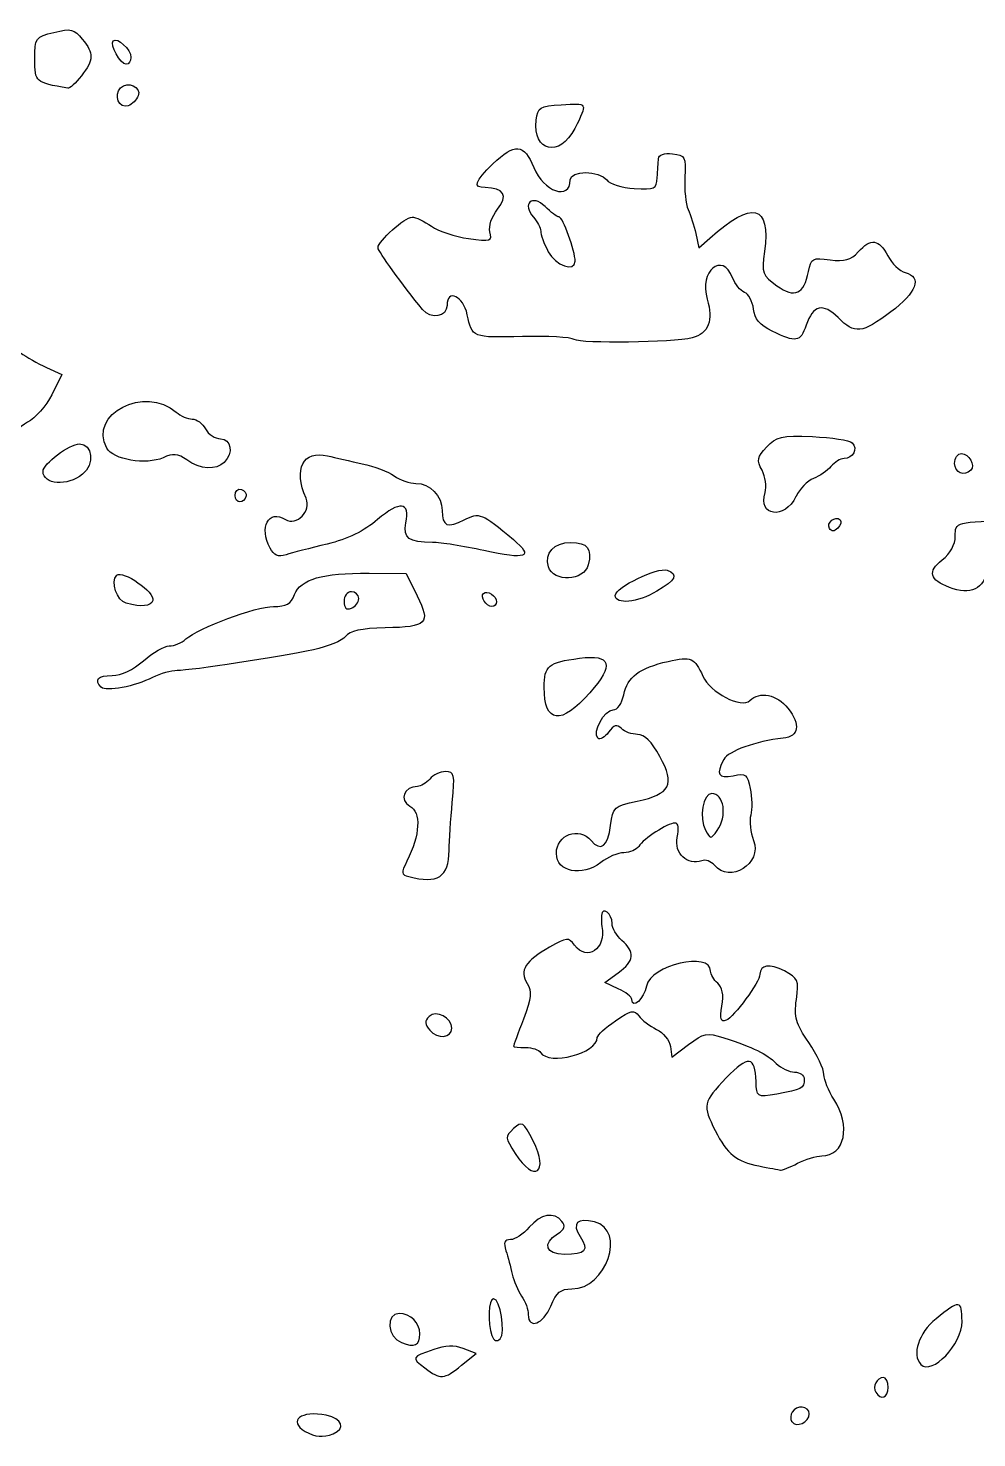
# Model space of a CAD drawing. Header units: centimetres. Extents: x -9.1 to 23.1, y -7.7 to 7.6.
# Drawn here: x -4.325 to -3.068, y -3.247 to -1.378 of the extents above; entities that cross this region are included whole.
import ezdxf

# ---------------------------------------------------------------- set-up
doc = ezdxf.new("R2010")
doc.units = ezdxf.units.CM
doc.header["$MEASUREMENT"] = 0
doc.layers.add('Layer 1', color=7, linetype='Continuous')

msp = doc.modelspace()

# ---------------------------------------------------------------- linework, layer by layer
at = {"layer": 'Layer 1'}
for points, knots in [([(-4.25495, -1.44146), (-4.23826, -1.42024), (-4.23804, -1.41203), (-4.25367, -1.39273), (-4.25367, -1.39273), (-4.26462, -1.37921), (-4.26863, -1.37826), (-4.29122, -1.38384), (-4.29122, -1.38384), (-4.31591, -1.38994), (-4.31652, -1.39079), (-4.31652, -1.41942), (-4.31652, -1.41942), (-4.31652, -1.44993), (-4.31603, -1.45037), (-4.27291, -1.4579), (-4.27291, -1.4579), (-4.27048, -1.45831), (-4.26239, -1.45093), (-4.25495, -1.44146)], [0, 0, 0, 0, 0.1666667, 0.1666667, 0.1666667, 0.1666667, 0.3333333, 0.3333333, 0.3333333, 0.3333333, 0.5, 0.5, 0.5, 0.5, 0.6666667, 0.6666667, 0.6666667, 0.6666667, 1, 1, 1, 1]), ([(-4.1892, -1.417), (-4.1892, -1.40659), (-4.20735, -1.38972), (-4.21275, -1.39512), (-4.21275, -1.39512), (-4.21775, -1.40012), (-4.20329, -1.426), (-4.1955, -1.426), (-4.1955, -1.426), (-4.19203, -1.426), (-4.1892, -1.42197), (-4.1892, -1.417)], [0, 0, 0, 0, 0.25, 0.25, 0.25, 0.25, 0.5, 0.5, 0.5, 0.5, 1, 1, 1, 1]), ([(-4.17957, -1.46787), (-4.17505, -1.4561), (-4.19356, -1.44796), (-4.20312, -1.45752), (-4.20312, -1.45752), (-4.21268, -1.46708), (-4.20454, -1.48559), (-4.19277, -1.48107), (-4.19277, -1.48107), (-4.18752, -1.47905), (-4.18158, -1.47312), (-4.17957, -1.46787)], [0, 0, 0, 0, 0.25, 0.25, 0.25, 0.25, 0.5, 0.5, 0.5, 0.5, 1, 1, 1, 1]), ([(-3.60121, -1.5113), (-3.58368, -1.47694), (-3.58344, -1.47738), (-3.61904, -1.47966), (-3.61904, -1.47966), (-3.64763, -1.48151), (-3.65023, -1.48308), (-3.65217, -1.50001), (-3.65217, -1.50001), (-3.65703, -1.54236), (-3.62112, -1.55032), (-3.60121, -1.51131), (-3.60121, -1.51131), (-3.60121, -1.51131), (-3.60121, -1.5113), (-3.60121, -1.5113)], [0, 0, 0, 0, 0.2, 0.2, 0.2, 0.2, 0.4, 0.4, 0.4, 0.4, 0.6, 0.6, 0.6, 0.6, 1, 1, 1, 1]), ([(-3.44563, -1.78866), (-3.42406, -1.78342), (-3.41698, -1.76543), (-3.42554, -1.73756), (-3.42554, -1.73756), (-3.43694, -1.70042), (-3.40536, -1.67388), (-3.3919, -1.70928), (-3.3919, -1.70928), (-3.38867, -1.71777), (-3.38161, -1.72641), (-3.3762, -1.72849), (-3.3762, -1.72849), (-3.3708, -1.73055), (-3.36543, -1.74051), (-3.36427, -1.75059), (-3.36427, -1.75059), (-3.36273, -1.76404), (-3.35609, -1.77187), (-3.33931, -1.78005), (-3.33931, -1.78005), (-3.30756, -1.79552), (-3.30237, -1.7946), (-3.29454, -1.77214), (-3.29454, -1.77214), (-3.28517, -1.74526), (-3.27204, -1.74211), (-3.25216, -1.762), (-3.25216, -1.762), (-3.22996, -1.7842), (-3.22087, -1.78322), (-3.1824, -1.7545), (-3.1824, -1.7545), (-3.14801, -1.72883), (-3.14044, -1.70816), (-3.16324, -1.7022), (-3.16324, -1.7022), (-3.17057, -1.70027), (-3.18093, -1.69027), (-3.18627, -1.67995), (-3.18627, -1.67995), (-3.19779, -1.65767), (-3.20875, -1.65626), (-3.22561, -1.6749), (-3.22561, -1.6749), (-3.23541, -1.68573), (-3.24323, -1.68791), (-3.26282, -1.68528), (-3.26282, -1.68528), (-3.28598, -1.68219), (-3.28788, -1.68322), (-3.2914, -1.70081), (-3.2914, -1.70081), (-3.29748, -1.73123), (-3.30943, -1.7366), (-3.33327, -1.71962), (-3.33327, -1.71962), (-3.35267, -1.7058), (-3.35358, -1.70329), (-3.34971, -1.67412), (-3.34971, -1.67412), (-3.34147, -1.61199), (-3.36519, -1.60629), (-3.42225, -1.65668), (-3.42225, -1.65668), (-3.42225, -1.65668), (-3.43661, -1.66936), (-3.43661, -1.66936), (-3.43661, -1.66936), (-3.43661, -1.66936), (-3.44071, -1.65057), (-3.44071, -1.65057), (-3.44071, -1.65057), (-3.44297, -1.64024), (-3.44751, -1.62591), (-3.45081, -1.61872), (-3.45081, -1.61872), (-3.45411, -1.61154), (-3.45608, -1.59243), (-3.4552, -1.57627), (-3.4552, -1.57627), (-3.45369, -1.5486), (-3.45465, -1.54676), (-3.47156, -1.54481), (-3.47156, -1.54481), (-3.48289, -1.54349), (-3.48976, -1.54592), (-3.49016, -1.55134), (-3.49016, -1.55134), (-3.49053, -1.55607), (-3.49125, -1.56729), (-3.49179, -1.57627), (-3.49179, -1.57627), (-3.49271, -1.59142), (-3.49491, -1.59247), (-3.52217, -1.59077), (-3.52217, -1.59077), (-3.53849, -1.58974), (-3.55478, -1.58468), (-3.55881, -1.57934), (-3.55881, -1.57934), (-3.56841, -1.56663), (-3.60707, -1.56647), (-3.60707, -1.57934), (-3.60707, -1.57934), (-3.60707, -1.60725), (-3.64261, -1.59508), (-3.65555, -1.56275), (-3.65555, -1.56275), (-3.6681, -1.53139), (-3.6809, -1.5303), (-3.70963, -1.55814), (-3.70963, -1.55814), (-3.73388, -1.58164), (-3.73639, -1.58947), (-3.71974, -1.58961), (-3.71974, -1.58961), (-3.69486, -1.59002), (-3.68905, -1.60005), (-3.70343, -1.61834), (-3.70343, -1.61834), (-3.71122, -1.62824), (-3.71542, -1.64082), (-3.71345, -1.64835), (-3.71345, -1.64835), (-3.71031, -1.66036), (-3.71239, -1.66101), (-3.74184, -1.65712), (-3.74184, -1.65712), (-3.75932, -1.65481), (-3.78142, -1.64747), (-3.79096, -1.64082), (-3.79096, -1.64082), (-3.80049, -1.63416), (-3.81209, -1.62871), (-3.81673, -1.62871), (-3.81673, -1.62871), (-3.82619, -1.62871), (-3.8618, -1.66079), (-3.8618, -1.66931), (-3.8618, -1.66931), (-3.8618, -1.67388), (-3.82913, -1.71915), (-3.80271, -1.75117), (-3.80271, -1.75117), (-3.79156, -1.76468), (-3.77036, -1.76116), (-3.77036, -1.74579), (-3.77036, -1.74579), (-3.77036, -1.72339), (-3.74867, -1.73335), (-3.74362, -1.75807), (-3.74362, -1.75807), (-3.73739, -1.78852), (-3.73668, -1.7888), (-3.67026, -1.78706), (-3.67026, -1.78706), (-3.63731, -1.7862), (-3.60649, -1.78797), (-3.60178, -1.79101), (-3.60178, -1.79101), (-3.5929, -1.79673), (-3.47113, -1.79504), (-3.44562, -1.78883), (-3.44562, -1.78883), (-3.44562, -1.78883), (-3.44563, -1.78866), (-3.44563, -1.78866)], [0, 0, 0, 0, 0.0232558, 0.0232558, 0.0232558, 0.0232558, 0.0465116, 0.0465116, 0.0465116, 0.0465116, 0.0697674, 0.0697674, 0.0697674, 0.0697674, 0.0930233, 0.0930233, 0.0930233, 0.0930233, 0.1162791, 0.1162791, 0.1162791, 0.1162791, 0.1395349, 0.1395349, 0.1395349, 0.1395349, 0.1627907, 0.1627907, 0.1627907, 0.1627907, 0.1860465, 0.1860465, 0.1860465, 0.1860465, 0.2093023, 0.2093023, 0.2093023, 0.2093023, 0.2325581, 0.2325581, 0.2325581, 0.2325581, 0.255814, 0.255814, 0.255814, 0.255814, 0.2790698, 0.2790698, 0.2790698, 0.2790698, 0.3023256, 0.3023256, 0.3023256, 0.3023256, 0.3255814, 0.3255814, 0.3255814, 0.3255814, 0.3488372, 0.3488372, 0.3488372, 0.3488372, 0.372093, 0.372093, 0.372093, 0.372093, 0.3953488, 0.3953488, 0.3953488, 0.3953488, 0.4186047, 0.4186047, 0.4186047, 0.4186047, 0.4418605, 0.4418605, 0.4418605, 0.4418605, 0.4651163, 0.4651163, 0.4651163, 0.4651163, 0.4883721, 0.4883721, 0.4883721, 0.4883721, 0.5116279, 0.5116279, 0.5116279, 0.5116279, 0.5348837, 0.5348837, 0.5348837, 0.5348837, 0.5581395, 0.5581395, 0.5581395, 0.5581395, 0.5813953, 0.5813953, 0.5813953, 0.5813953, 0.6046512, 0.6046512, 0.6046512, 0.6046512, 0.627907, 0.627907, 0.627907, 0.627907, 0.6511628, 0.6511628, 0.6511628, 0.6511628, 0.6744186, 0.6744186, 0.6744186, 0.6744186, 0.6976744, 0.6976744, 0.6976744, 0.6976744, 0.7209302, 0.7209302, 0.7209302, 0.7209302, 0.744186, 0.744186, 0.744186, 0.744186, 0.7674419, 0.7674419, 0.7674419, 0.7674419, 0.7906977, 0.7906977, 0.7906977, 0.7906977, 0.8139535, 0.8139535, 0.8139535, 0.8139535, 0.8372093, 0.8372093, 0.8372093, 0.8372093, 0.8604651, 0.8604651, 0.8604651, 0.8604651, 0.8837209, 0.8837209, 0.8837209, 0.8837209, 0.9069767, 0.9069767, 0.9069767, 0.9069767, 0.9302326, 0.9302326, 0.9302326, 0.9302326, 0.9534884, 0.9534884, 0.9534884, 0.9534884, 1, 1, 1, 1]), ([(-3.63631, -1.67458), (-3.64179, -1.66398), (-3.64627, -1.65172), (-3.64627, -1.64734), (-3.64627, -1.64734), (-3.64627, -1.64296), (-3.65053, -1.63466), (-3.65574, -1.62891), (-3.65574, -1.62891), (-3.67175, -1.61122), (-3.65739, -1.59783), (-3.64051, -1.61471), (-3.64051, -1.61471), (-3.6329, -1.62232), (-3.62445, -1.62854), (-3.62174, -1.62854), (-3.62174, -1.62854), (-3.61694, -1.62854), (-3.60056, -1.67391), (-3.60056, -1.68722), (-3.60056, -1.68722), (-3.60056, -1.70219), (-3.62684, -1.69291), (-3.63631, -1.67458)], [0, 0, 0, 0, 0.1428571, 0.1428571, 0.1428571, 0.1428571, 0.2857143, 0.2857143, 0.2857143, 0.2857143, 0.4285714, 0.4285714, 0.4285714, 0.4285714, 0.5714286, 0.5714286, 0.5714286, 0.5714286, 0.7142857, 0.7142857, 0.7142857, 0.7142857, 1, 1, 1, 1]), ([(-4.46027, -2.10821), (-4.45802, -2.10595), (-4.46035, -2.09605), (-4.46544, -2.0862), (-4.46544, -2.0862), (-4.47107, -2.0753), (-4.47325, -2.05933), (-4.47099, -2.04543), (-4.47099, -2.04543), (-4.47099, -2.04543), (-4.46728, -2.02257), (-4.46728, -2.02257), (-4.46728, -2.02257), (-4.46728, -2.02257), (-4.44187, -2.0392), (-4.44187, -2.0392), (-4.44187, -2.0392), (-4.4279, -2.04835), (-4.41646, -2.05791), (-4.41646, -2.06045), (-4.41646, -2.06045), (-4.41646, -2.06771), (-4.39265, -2.07205), (-4.38358, -2.06644), (-4.38358, -2.06644), (-4.36948, -2.05772), (-4.38198, -2.04046), (-4.40239, -2.04046), (-4.40239, -2.04046), (-4.4211, -2.04046), (-4.42134, -2.03997), (-4.41854, -2.00943), (-4.41854, -2.00943), (-4.413, -1.94901), (-4.41199, -1.94718), (-4.38697, -1.95187), (-4.38697, -1.95187), (-4.3661, -1.95578), (-4.36396, -1.95455), (-4.35512, -1.93338), (-4.35512, -1.93338), (-4.34987, -1.92082), (-4.33703, -1.90624), (-4.32634, -1.90072), (-4.32634, -1.90072), (-4.31572, -1.89523), (-4.30112, -1.87878), (-4.29388, -1.86415), (-4.29388, -1.86415), (-4.29388, -1.86415), (-4.28073, -1.83757), (-4.28073, -1.83757), (-4.28073, -1.83757), (-4.28073, -1.83757), (-4.30124, -1.82817), (-4.30124, -1.82817), (-4.30124, -1.82817), (-4.31252, -1.823), (-4.32795, -1.81419), (-4.33553, -1.8086), (-4.33553, -1.8086), (-4.34853, -1.79901), (-4.35025, -1.79967), (-4.366, -1.82032), (-4.366, -1.82032), (-4.39164, -1.85394), (-4.39225, -1.87718), (-4.36747, -1.87718), (-4.36747, -1.87718), (-4.32961, -1.87718), (-4.36096, -1.898), (-4.41138, -1.90634), (-4.41138, -1.90634), (-4.4487, -1.91252), (-4.50744, -1.96544), (-4.5077, -1.99311), (-4.5077, -1.99311), (-4.50786, -2.01291), (-4.50941, -2.01434), (-4.53037, -2.01434), (-4.53037, -2.01434), (-4.55845, -2.01434), (-4.56144, -2.01916), (-4.55143, -2.04827), (-4.55143, -2.04827), (-4.53828, -2.08653), (-4.47813, -2.12608), (-4.46026, -2.10821), (-4.46026, -2.10821), (-4.46026, -2.10821), (-4.46027, -2.10821), (-4.46027, -2.10821)], [0, 0, 0, 0, 0.0416667, 0.0416667, 0.0416667, 0.0416667, 0.0833333, 0.0833333, 0.0833333, 0.0833333, 0.125, 0.125, 0.125, 0.125, 0.1666667, 0.1666667, 0.1666667, 0.1666667, 0.2083333, 0.2083333, 0.2083333, 0.2083333, 0.25, 0.25, 0.25, 0.25, 0.2916667, 0.2916667, 0.2916667, 0.2916667, 0.3333333, 0.3333333, 0.3333333, 0.3333333, 0.375, 0.375, 0.375, 0.375, 0.4166667, 0.4166667, 0.4166667, 0.4166667, 0.4583333, 0.4583333, 0.4583333, 0.4583333, 0.5, 0.5, 0.5, 0.5, 0.5416667, 0.5416667, 0.5416667, 0.5416667, 0.5833333, 0.5833333, 0.5833333, 0.5833333, 0.625, 0.625, 0.625, 0.625, 0.6666667, 0.6666667, 0.6666667, 0.6666667, 0.7083333, 0.7083333, 0.7083333, 0.7083333, 0.75, 0.75, 0.75, 0.75, 0.7916667, 0.7916667, 0.7916667, 0.7916667, 0.8333333, 0.8333333, 0.8333333, 0.8333333, 0.875, 0.875, 0.875, 0.875, 0.9166667, 0.9166667, 0.9166667, 0.9166667, 1, 1, 1, 1]), ([(-4.06563, -1.95391), (-4.05312, -1.9414), (-4.05612, -1.92256), (-4.07063, -1.92256), (-4.07063, -1.92256), (-4.07769, -1.92256), (-4.08661, -1.91668), (-4.09045, -1.9095), (-4.09045, -1.9095), (-4.0943, -1.90232), (-4.10225, -1.89644), (-4.10813, -1.89644), (-4.10813, -1.89644), (-4.11401, -1.89644), (-4.12346, -1.89241), (-4.12913, -1.88751), (-4.12913, -1.88751), (-4.17114, -1.85114), (-4.24567, -1.88969), (-4.22132, -1.93518), (-4.22132, -1.93518), (-4.21325, -1.95025), (-4.16854, -1.95777), (-4.14655, -1.94776), (-4.14655, -1.94776), (-4.13329, -1.94172), (-4.1272, -1.94228), (-4.11517, -1.95068), (-4.11517, -1.95068), (-4.09717, -1.96322), (-4.0763, -1.9646), (-4.06563, -1.95393), (-4.06563, -1.95393), (-4.06563, -1.95393), (-4.06563, -1.95391), (-4.06563, -1.95391)], [0, 0, 0, 0, 0.1, 0.1, 0.1, 0.1, 0.2, 0.2, 0.2, 0.2, 0.3, 0.3, 0.3, 0.3, 0.4, 0.4, 0.4, 0.4, 0.5, 0.5, 0.5, 0.5, 0.6, 0.6, 0.6, 0.6, 0.7, 0.7, 0.7, 0.7, 0.8, 0.8, 0.8, 0.8, 1, 1, 1, 1]), ([(-2.3013, -2.25433), (-2.29965, -2.23998), (-2.3033, -2.234), (-2.31922, -2.22494), (-2.31922, -2.22494), (-2.33022, -2.21868), (-2.33923, -2.20989), (-2.33925, -2.2054), (-2.33925, -2.2054), (-2.33933, -2.19095), (-2.3579, -2.19672), (-2.36006, -2.21187), (-2.36006, -2.21187), (-2.36121, -2.21991), (-2.36729, -2.22748), (-2.37358, -2.22868), (-2.37358, -2.22868), (-2.3931, -2.23239), (-2.38908, -2.18835), (-2.36868, -2.17499), (-2.36868, -2.17499), (-2.34614, -2.16022), (-2.34804, -2.14541), (-2.38011, -2.08584), (-2.38011, -2.08584), (-2.41759, -2.01622), (-2.43229, -2.01073), (-2.44019, -2.0634), (-2.44019, -2.0634), (-2.44469, -2.0934), (-2.45685, -2.09828), (-2.45685, -2.07008), (-2.45685, -2.07008), (-2.45685, -2.06103), (-2.4649, -2.04794), (-2.47644, -2.03823), (-2.47644, -2.03823), (-2.48722, -2.02916), (-2.49603, -2.01568), (-2.49603, -2.00826), (-2.49603, -2.00826), (-2.49603, -2.00077), (-2.50028, -1.99478), (-2.5056, -1.99478), (-2.5056, -1.99478), (-2.51895, -1.99478), (-2.53056, -2.0191), (-2.52596, -2.03744), (-2.52596, -2.03744), (-2.52384, -2.04587), (-2.52468, -2.05434), (-2.5278, -2.05628), (-2.5278, -2.05628), (-2.53699, -2.06196), (-2.54288, -2.00075), (-2.53416, -1.99023), (-2.53416, -1.99023), (-2.51826, -1.97107), (-2.55243, -1.95814), (-2.66259, -1.94164), (-2.66259, -1.94164), (-2.69133, -1.93734), (-2.72807, -1.93357), (-2.74423, -1.93327), (-2.74423, -1.93327), (-2.74423, -1.93327), (-2.77362, -1.93273), (-2.77362, -1.93273), (-2.77362, -1.93273), (-2.77362, -1.93273), (-2.77463, -1.99034), (-2.77463, -1.99034), (-2.77463, -1.99034), (-2.77575, -2.05444), (-2.77603, -2.05513), (-2.80134, -2.05694), (-2.80134, -2.05694), (-2.81124, -2.05764), (-2.82846, -2.06206), (-2.8396, -2.06675), (-2.8396, -2.06675), (-2.89077, -2.08829), (-2.88461, -2.03478), (-2.83077, -1.9901), (-2.83077, -1.9901), (-2.7978, -1.96274), (-2.79677, -1.95799), (-2.82257, -1.95232), (-2.82257, -1.95232), (-2.83333, -1.94997), (-2.84435, -1.94421), (-2.84706, -1.93954), (-2.84706, -1.93954), (-2.85521, -1.92551), (-2.89106, -1.92077), (-2.90074, -1.93243), (-2.90074, -1.93243), (-2.91208, -1.9461), (-2.93154, -1.94512), (-2.95088, -1.92992), (-2.95088, -1.92992), (-2.98602, -1.90228), (-3.01976, -1.93545), (-3.00135, -1.97953), (-3.00135, -1.97953), (-2.98695, -2.01399), (-2.99144, -2.03061), (-3.01528, -2.03111), (-3.01528, -2.03111), (-3.09702, -2.0328), (-3.09692, -2.0328), (-3.09692, -2.05168), (-3.09692, -2.05168), (-3.09692, -2.06304), (-3.10316, -2.07437), (-3.1143, -2.08325), (-3.1143, -2.08325), (-3.13386, -2.09885), (-3.13101, -2.10963), (-3.1047, -2.11963), (-3.1047, -2.11963), (-3.07652, -2.13035), (-3.0589, -2.12194), (-3.05392, -2.09543), (-3.05392, -2.09543), (-3.05151, -2.0826), (-3.04554, -2.07057), (-3.04065, -2.06869), (-3.04065, -2.06869), (-3.02697, -2.06344), (-2.97282, -2.09787), (-2.97282, -2.11181), (-2.97282, -2.11181), (-2.97282, -2.12982), (-2.95464, -2.14258), (-2.94125, -2.13398), (-2.94125, -2.13398), (-2.92742, -2.12509), (-2.90018, -2.13785), (-2.86832, -2.16819), (-2.86832, -2.16819), (-2.85575, -2.18015), (-2.82327, -2.1988), (-2.79615, -2.20962), (-2.79615, -2.20962), (-2.76903, -2.22044), (-2.73083, -2.23675), (-2.71124, -2.24586), (-2.71124, -2.24586), (-2.65785, -2.27071), (-2.64508, -2.26891), (-2.65014, -2.23726), (-2.65014, -2.23726), (-2.65265, -2.22157), (-2.65144, -2.21025), (-2.64695, -2.20748), (-2.64695, -2.20748), (-2.64297, -2.20501), (-2.63972, -2.19339), (-2.63972, -2.18164), (-2.63972, -2.18164), (-2.63972, -2.15739), (-2.62002, -2.14228), (-2.59334, -2.14605), (-2.59334, -2.14605), (-2.58023, -2.1479), (-2.57766, -2.15199), (-2.5776, -2.17112), (-2.5776, -2.17112), (-2.57748, -2.20635), (-2.57069, -2.21247), (-2.53691, -2.20784), (-2.53691, -2.20784), (-2.5119, -2.20442), (-2.50485, -2.20619), (-2.48829, -2.22013), (-2.48829, -2.22013), (-2.46601, -2.23887), (-2.45526, -2.24045), (-2.44379, -2.22663), (-2.44379, -2.22663), (-2.43346, -2.21418), (-2.42013, -2.21405), (-2.41541, -2.22622), (-2.41541, -2.22622), (-2.41067, -2.23857), (-2.3334, -2.27564), (-2.31643, -2.27371), (-2.31643, -2.27371), (-2.3075, -2.27268), (-2.30271, -2.26653), (-2.3013, -2.25421), (-2.3013, -2.25421), (-2.3013, -2.25421), (-2.3013, -2.25433), (-2.3013, -2.25433)], [0, 0, 0, 0, 0.02, 0.02, 0.02, 0.02, 0.04, 0.04, 0.04, 0.04, 0.06, 0.06, 0.06, 0.06, 0.08, 0.08, 0.08, 0.08, 0.1, 0.1, 0.1, 0.1, 0.12, 0.12, 0.12, 0.12, 0.14, 0.14, 0.14, 0.14, 0.16, 0.16, 0.16, 0.16, 0.18, 0.18, 0.18, 0.18, 0.2, 0.2, 0.2, 0.2, 0.22, 0.22, 0.22, 0.22, 0.24, 0.24, 0.24, 0.24, 0.26, 0.26, 0.26, 0.26, 0.28, 0.28, 0.28, 0.28, 0.3, 0.3, 0.3, 0.3, 0.32, 0.32, 0.32, 0.32, 0.34, 0.34, 0.34, 0.34, 0.36, 0.36, 0.36, 0.36, 0.38, 0.38, 0.38, 0.38, 0.4, 0.4, 0.4, 0.4, 0.42, 0.42, 0.42, 0.42, 0.44, 0.44, 0.44, 0.44, 0.46, 0.46, 0.46, 0.46, 0.48, 0.48, 0.48, 0.48, 0.5, 0.5, 0.5, 0.5, 0.52, 0.52, 0.52, 0.52, 0.54, 0.54, 0.54, 0.54, 0.56, 0.56, 0.56, 0.56, 0.58, 0.58, 0.58, 0.58, 0.6, 0.6, 0.6, 0.6, 0.62, 0.62, 0.62, 0.62, 0.64, 0.64, 0.64, 0.64, 0.66, 0.66, 0.66, 0.66, 0.68, 0.68, 0.68, 0.68, 0.7, 0.7, 0.7, 0.7, 0.72, 0.72, 0.72, 0.72, 0.74, 0.74, 0.74, 0.74, 0.76, 0.76, 0.76, 0.76, 0.78, 0.78, 0.78, 0.78, 0.8, 0.8, 0.8, 0.8, 0.82, 0.82, 0.82, 0.82, 0.84, 0.84, 0.84, 0.84, 0.86, 0.86, 0.86, 0.86, 0.88, 0.88, 0.88, 0.88, 0.9, 0.9, 0.9, 0.9, 0.92, 0.92, 0.92, 0.92, 0.94, 0.94, 0.94, 0.94, 0.96, 0.96, 0.96, 0.96, 1, 1, 1, 1]), ([(-3.30794, -1.99913), (-3.30312, -1.98905), (-3.29269, -1.97833), (-3.28475, -1.97532), (-3.28475, -1.97532), (-3.27681, -1.97231), (-3.2664, -1.96512), (-3.26162, -1.95935), (-3.26162, -1.95935), (-3.25684, -1.95359), (-3.24905, -1.94887), (-3.24431, -1.94887), (-3.24431, -1.94887), (-3.23232, -1.94887), (-3.22559, -1.936), (-3.23346, -1.92813), (-3.23346, -1.92813), (-3.23706, -1.92455), (-3.26076, -1.92078), (-3.28614, -1.91978), (-3.28614, -1.91978), (-3.32744, -1.91817), (-3.33379, -1.91978), (-3.34677, -1.93339), (-3.34677, -1.93339), (-3.35947, -1.94691), (-3.36023, -1.95073), (-3.35293, -1.96439), (-3.35293, -1.96439), (-3.34835, -1.97296), (-3.34656, -1.98617), (-3.34897, -1.99375), (-3.34897, -1.99375), (-3.35908, -2.02559), (-3.32286, -2.03033), (-3.30795, -1.99912), (-3.30795, -1.99912), (-3.30795, -1.99912), (-3.30794, -1.99913), (-3.30794, -1.99913)], [0, 0, 0, 0, 0.0909091, 0.0909091, 0.0909091, 0.0909091, 0.1818182, 0.1818182, 0.1818182, 0.1818182, 0.2727273, 0.2727273, 0.2727273, 0.2727273, 0.3636364, 0.3636364, 0.3636364, 0.3636364, 0.4545455, 0.4545455, 0.4545455, 0.4545455, 0.5454545, 0.5454545, 0.5454545, 0.5454545, 0.6363636, 0.6363636, 0.6363636, 0.6363636, 0.7272727, 0.7272727, 0.7272727, 0.7272727, 0.8181818, 0.8181818, 0.8181818, 0.8181818, 1, 1, 1, 1]), ([(-4.25337, -1.9697), (-4.23717, -1.95658), (-4.23993, -1.92928), (-4.25745, -1.92928), (-4.25745, -1.92928), (-4.27055, -1.92928), (-4.30573, -1.95595), (-4.30573, -1.96588), (-4.30573, -1.96588), (-4.30573, -1.98353), (-4.27337, -1.98588), (-4.25337, -1.96971), (-4.25337, -1.96971), (-4.25337, -1.96971), (-4.25337, -1.9697), (-4.25337, -1.9697)], [0, 0, 0, 0, 0.2, 0.2, 0.2, 0.2, 0.4, 0.4, 0.4, 0.4, 0.6, 0.6, 0.6, 0.6, 1, 1, 1, 1]), ([(-3.92917, -2.06218), (-3.90201, -2.05558), (-3.8802, -2.04498), (-3.86231, -2.02966), (-3.86231, -2.02966), (-3.83297, -2.00454), (-3.81927, -2.00618), (-3.82486, -2.03414), (-3.82486, -2.03414), (-3.82891, -2.05439), (-3.82117, -2.06006), (-3.78953, -2.06006), (-3.78953, -2.06006), (-3.77915, -2.06006), (-3.7485, -2.06493), (-3.72142, -2.07088), (-3.72142, -2.07088), (-3.66506, -2.08326), (-3.65482, -2.07944), (-3.68237, -2.0563), (-3.68237, -2.0563), (-3.7246, -2.02084), (-3.72739, -2.01972), (-3.74762, -2.03022), (-3.74762, -2.03022), (-3.76961, -2.04163), (-3.77682, -2.03853), (-3.77682, -2.01769), (-3.77682, -2.01769), (-3.77682, -1.99827), (-3.79291, -1.98169), (-3.81175, -1.98169), (-3.81175, -1.98169), (-3.81967, -1.98169), (-3.83254, -1.97722), (-3.84034, -1.97176), (-3.84034, -1.97176), (-3.84814, -1.9663), (-3.86716, -1.95908), (-3.88261, -1.95571), (-3.88261, -1.95571), (-3.89806, -1.95233), (-3.9188, -1.94765), (-3.9287, -1.94528), (-3.9287, -1.94528), (-3.96125, -1.93748), (-3.97404, -1.96268), (-3.9572, -2.00147), (-3.9572, -2.00147), (-3.94981, -2.0185), (-3.96952, -2.03869), (-3.98458, -2.02951), (-3.98458, -2.02951), (-4.00695, -2.01587), (-4.01971, -2.03988), (-4.00485, -2.06764), (-4.00485, -2.06764), (-3.99963, -2.07739), (-3.99403, -2.07972), (-3.98362, -2.07643), (-3.98362, -2.07643), (-3.97585, -2.074), (-3.95134, -2.06757), (-3.92917, -2.06218)], [0, 0, 0, 0, 0.0588235, 0.0588235, 0.0588235, 0.0588235, 0.1176471, 0.1176471, 0.1176471, 0.1176471, 0.1764706, 0.1764706, 0.1764706, 0.1764706, 0.2352941, 0.2352941, 0.2352941, 0.2352941, 0.2941176, 0.2941176, 0.2941176, 0.2941176, 0.3529412, 0.3529412, 0.3529412, 0.3529412, 0.4117647, 0.4117647, 0.4117647, 0.4117647, 0.4705882, 0.4705882, 0.4705882, 0.4705882, 0.5294118, 0.5294118, 0.5294118, 0.5294118, 0.5882353, 0.5882353, 0.5882353, 0.5882353, 0.6470588, 0.6470588, 0.6470588, 0.6470588, 0.7058824, 0.7058824, 0.7058824, 0.7058824, 0.7647059, 0.7647059, 0.7647059, 0.7647059, 0.8235294, 0.8235294, 0.8235294, 0.8235294, 0.8823529, 0.8823529, 0.8823529, 0.8823529, 1, 1, 1, 1]), ([(-3.0764, -1.96438), (-3.07004, -1.95802), (-3.07877, -1.94216), (-3.08862, -1.94216), (-3.08862, -1.94216), (-3.09362, -1.94216), (-3.09772, -1.94803), (-3.09772, -1.95522), (-3.09772, -1.95522), (-3.09772, -1.96752), (-3.085, -1.97298), (-3.0764, -1.96438)], [0, 0, 0, 0, 0.25, 0.25, 0.25, 0.25, 0.5, 0.5, 0.5, 0.5, 1, 1, 1, 1]), ([(-4.0364, -1.9984), (-4.0355, -1.99511), (-4.03844, -1.99119), (-4.04293, -1.98969), (-4.04293, -1.98969), (-4.04742, -1.98821), (-4.05109, -1.99187), (-4.05109, -1.99785), (-4.05109, -1.99785), (-4.05109, -2.00891), (-4.03938, -2.00934), (-4.03639, -1.99839), (-4.03639, -1.99839), (-4.03639, -1.99839), (-4.0364, -1.9984), (-4.0364, -1.9984)], [0, 0, 0, 0, 0.2, 0.2, 0.2, 0.2, 0.4, 0.4, 0.4, 0.4, 0.6, 0.6, 0.6, 0.6, 1, 1, 1, 1]), ([(-3.24954, -2.03013), (-3.25576, -2.02391), (-3.26824, -2.034), (-3.2636, -2.04149), (-3.2636, -2.04149), (-3.26084, -2.04595), (-3.25719, -2.04584), (-3.2525, -2.04108), (-3.2525, -2.04108), (-3.24865, -2.03725), (-3.24732, -2.03228), (-3.24954, -2.03006), (-3.24954, -2.03006), (-3.24954, -2.03006), (-3.24954, -2.03013), (-3.24954, -2.03013)], [0, 0, 0, 0, 0.2, 0.2, 0.2, 0.2, 0.4, 0.4, 0.4, 0.4, 0.6, 0.6, 0.6, 0.6, 1, 1, 1, 1]), ([(-3.58326, -2.08982), (-3.57786, -2.0683), (-3.58421, -2.06006), (-3.6062, -2.06006), (-3.6062, -2.06006), (-3.62861, -2.06006), (-3.64183, -2.07435), (-3.6361, -2.0924), (-3.6361, -2.0924), (-3.62946, -2.11333), (-3.58866, -2.11133), (-3.58326, -2.08981), (-3.58326, -2.08981), (-3.58326, -2.08981), (-3.58326, -2.08982), (-3.58326, -2.08982)], [0, 0, 0, 0, 0.2, 0.2, 0.2, 0.2, 0.4, 0.4, 0.4, 0.4, 0.6, 0.6, 0.6, 0.6, 1, 1, 1, 1]), ([(-3.49226, -2.12474), (-3.46714, -2.10992), (-3.46361, -2.10274), (-3.47861, -2.09698), (-3.47861, -2.09698), (-3.49095, -2.09225), (-3.54735, -2.11956), (-3.54738, -2.13029), (-3.54738, -2.13029), (-3.54738, -2.14291), (-3.51803, -2.13995), (-3.49226, -2.12474)], [0, 0, 0, 0, 0.25, 0.25, 0.25, 0.25, 0.5, 0.5, 0.5, 0.5, 1, 1, 1, 1]), ([(-4.16052, -2.23912), (-4.1507, -2.23404), (-4.13603, -2.22988), (-4.12792, -2.22988), (-4.12792, -2.22988), (-4.10935, -2.22988), (-3.99329, -2.2122), (-3.94727, -2.20236), (-3.94727, -2.20236), (-3.92817, -2.19828), (-3.90907, -2.19031), (-3.90482, -2.18465), (-3.90482, -2.18465), (-3.89926, -2.17726), (-3.8845, -2.17407), (-3.85228, -2.17332), (-3.85228, -2.17332), (-3.79601, -2.172), (-3.79184, -2.16783), (-3.80991, -2.13087), (-3.80991, -2.13087), (-3.80991, -2.13087), (-3.8243, -2.10143), (-3.8243, -2.10143), (-3.8243, -2.10143), (-3.8243, -2.10143), (-3.87375, -2.10094), (-3.87375, -2.10094), (-3.87375, -2.10094), (-3.93555, -2.10032), (-3.96458, -2.10866), (-3.97243, -2.12929), (-3.97243, -2.12929), (-3.97709, -2.14155), (-3.98318, -2.14498), (-4.00029, -2.14498), (-4.00029, -2.14498), (-4.02388, -2.14498), (-4.09953, -2.17304), (-4.11639, -2.18805), (-4.11639, -2.18805), (-4.12206, -2.1931), (-4.13196, -2.19723), (-4.13839, -2.19723), (-4.13839, -2.19723), (-4.14482, -2.19723), (-4.16012, -2.20604), (-4.17239, -2.21682), (-4.17239, -2.21682), (-4.18645, -2.22917), (-4.20187, -2.23641), (-4.21407, -2.23641), (-4.21407, -2.23641), (-4.2329, -2.23641), (-4.2384, -2.24233), (-4.22864, -2.25209), (-4.22864, -2.25209), (-4.22239, -2.25833), (-4.18326, -2.2509), (-4.16051, -2.23911), (-4.16051, -2.23911), (-4.16051, -2.23911), (-4.16052, -2.23912), (-4.16052, -2.23912)], [0, 0, 0, 0, 0.0588235, 0.0588235, 0.0588235, 0.0588235, 0.1176471, 0.1176471, 0.1176471, 0.1176471, 0.1764706, 0.1764706, 0.1764706, 0.1764706, 0.2352941, 0.2352941, 0.2352941, 0.2352941, 0.2941176, 0.2941176, 0.2941176, 0.2941176, 0.3529412, 0.3529412, 0.3529412, 0.3529412, 0.4117647, 0.4117647, 0.4117647, 0.4117647, 0.4705882, 0.4705882, 0.4705882, 0.4705882, 0.5294118, 0.5294118, 0.5294118, 0.5294118, 0.5882353, 0.5882353, 0.5882353, 0.5882353, 0.6470588, 0.6470588, 0.6470588, 0.6470588, 0.7058824, 0.7058824, 0.7058824, 0.7058824, 0.7647059, 0.7647059, 0.7647059, 0.7647059, 0.8235294, 0.8235294, 0.8235294, 0.8235294, 0.8823529, 0.8823529, 0.8823529, 0.8823529, 1, 1, 1, 1]), ([(-4.1602, -2.13681), (-4.15665, -2.12636), (-4.20041, -2.09598), (-4.20803, -2.1036), (-4.20803, -2.1036), (-4.21645, -2.11202), (-4.20791, -2.13731), (-4.19551, -2.1406), (-4.19551, -2.1406), (-4.17465, -2.14614), (-4.16295, -2.14489), (-4.16021, -2.13681), (-4.16021, -2.13681), (-4.16021, -2.13681), (-4.1602, -2.13681), (-4.1602, -2.13681)], [0, 0, 0, 0, 0.2, 0.2, 0.2, 0.2, 0.4, 0.4, 0.4, 0.4, 0.6, 0.6, 0.6, 0.6, 1, 1, 1, 1]), ([(-3.90688, -2.13824), (-3.90688, -2.13117), (-3.90247, -2.12538), (-3.89708, -2.12538), (-3.89708, -2.12538), (-3.89169, -2.12538), (-3.88728, -2.12946), (-3.88728, -2.13448), (-3.88728, -2.13448), (-3.88728, -2.13948), (-3.89169, -2.14527), (-3.89708, -2.14734), (-3.89708, -2.14734), (-3.90374, -2.14989), (-3.90688, -2.14693), (-3.90688, -2.13824)], [0, 0, 0, 0, 0.2, 0.2, 0.2, 0.2, 0.4, 0.4, 0.4, 0.4, 0.6, 0.6, 0.6, 0.6, 1, 1, 1, 1]), ([(-3.7047, -2.13883), (-3.7047, -2.13113), (-3.71744, -2.12288), (-3.72212, -2.12756), (-3.72212, -2.12756), (-3.7268, -2.13224), (-3.71855, -2.14497), (-3.71085, -2.14497), (-3.71085, -2.14497), (-3.70747, -2.14497), (-3.7047, -2.14221), (-3.7047, -2.13882), (-3.7047, -2.13882), (-3.7047, -2.13882), (-3.7047, -2.13883), (-3.7047, -2.13883)], [0, 0, 0, 0, 0.2, 0.2, 0.2, 0.2, 0.4, 0.4, 0.4, 0.4, 0.6, 0.6, 0.6, 0.6, 1, 1, 1, 1]), ([(-3.5811, -2.25931), (-3.54836, -2.22203), (-3.55259, -2.20802), (-3.5949, -2.21362), (-3.5949, -2.21362), (-3.63632, -2.21911), (-3.6416, -2.22346), (-3.6416, -2.25215), (-3.6416, -2.25215), (-3.6416, -2.30019), (-3.61931, -2.30283), (-3.5811, -2.25931)], [0, 0, 0, 0, 0.25, 0.25, 0.25, 0.25, 0.5, 0.5, 0.5, 0.5, 1, 1, 1, 1]), ([(-3.56669, -2.48438), (-3.55771, -2.47736), (-3.5439, -2.47154), (-3.53599, -2.47146), (-3.53599, -2.47146), (-3.52809, -2.47146), (-3.51927, -2.46759), (-3.5164, -2.463), (-3.5164, -2.463), (-3.50983, -2.45254), (-3.47812, -2.43213), (-3.46844, -2.43213), (-3.46844, -2.43213), (-3.46379, -2.43213), (-3.46268, -2.43903), (-3.46536, -2.45127), (-3.46536, -2.45127), (-3.46986, -2.47175), (-3.4514, -2.48915), (-3.43277, -2.482), (-3.43277, -2.482), (-3.42793, -2.48015), (-3.42045, -2.48286), (-3.41615, -2.48803), (-3.41615, -2.48803), (-3.39545, -2.51297), (-3.3525, -2.48581), (-3.36416, -2.45516), (-3.36416, -2.45516), (-3.36819, -2.44457), (-3.36987, -2.42946), (-3.36789, -2.42159), (-3.36789, -2.42159), (-3.36591, -2.41372), (-3.36617, -2.39789), (-3.36847, -2.38642), (-3.36847, -2.38642), (-3.37224, -2.36758), (-3.37444, -2.36592), (-3.39129, -2.36929), (-3.39129, -2.36929), (-3.41104, -2.37324), (-3.4143, -2.36756), (-3.40367, -2.34771), (-3.40367, -2.34771), (-3.39775, -2.33666), (-3.36117, -2.32358), (-3.3251, -2.31962), (-3.3251, -2.31962), (-3.30396, -2.31731), (-3.30147, -2.30178), (-3.31873, -2.27984), (-3.31873, -2.27984), (-3.33309, -2.26159), (-3.35625, -2.25695), (-3.36907, -2.26977), (-3.36907, -2.26977), (-3.38009, -2.28079), (-3.42187, -2.25905), (-3.43139, -2.23735), (-3.43139, -2.23735), (-3.44211, -2.21292), (-3.44679, -2.21094), (-3.47754, -2.21781), (-3.47754, -2.21781), (-3.51521, -2.22623), (-3.53155, -2.23849), (-3.53623, -2.26188), (-3.53623, -2.26188), (-3.53863, -2.27387), (-3.54429, -2.28191), (-3.55034, -2.28191), (-3.55034, -2.28191), (-3.56177, -2.28191), (-3.57793, -2.31204), (-3.57048, -2.31949), (-3.57048, -2.31949), (-3.56781, -2.32217), (-3.56144, -2.31863), (-3.55633, -2.31165), (-3.55633, -2.31165), (-3.54912, -2.30179), (-3.54529, -2.3007), (-3.53923, -2.30676), (-3.53923, -2.30676), (-3.53493, -2.31105), (-3.52533, -2.31457), (-3.51789, -2.31457), (-3.51789, -2.31457), (-3.50859, -2.31457), (-3.49934, -2.32378), (-3.48826, -2.34405), (-3.48826, -2.34405), (-3.46793, -2.38127), (-3.47423, -2.3936), (-3.51838, -2.40307), (-3.51838, -2.40307), (-3.54908, -2.40965), (-3.55048, -2.41093), (-3.55362, -2.43522), (-3.55362, -2.43522), (-3.55723, -2.46314), (-3.56684, -2.47055), (-3.57956, -2.45522), (-3.57956, -2.45522), (-3.59532, -2.43622), (-3.62546, -2.44744), (-3.62546, -2.47231), (-3.62546, -2.47231), (-3.62546, -2.49695), (-3.59162, -2.5039), (-3.56668, -2.48439), (-3.56668, -2.48439), (-3.56668, -2.48439), (-3.56669, -2.48438), (-3.56669, -2.48438)], [0, 0, 0, 0, 0.0333333, 0.0333333, 0.0333333, 0.0333333, 0.0666667, 0.0666667, 0.0666667, 0.0666667, 0.1, 0.1, 0.1, 0.1, 0.1333333, 0.1333333, 0.1333333, 0.1333333, 0.1666667, 0.1666667, 0.1666667, 0.1666667, 0.2, 0.2, 0.2, 0.2, 0.2333333, 0.2333333, 0.2333333, 0.2333333, 0.2666667, 0.2666667, 0.2666667, 0.2666667, 0.3, 0.3, 0.3, 0.3, 0.3333333, 0.3333333, 0.3333333, 0.3333333, 0.3666667, 0.3666667, 0.3666667, 0.3666667, 0.4, 0.4, 0.4, 0.4, 0.4333333, 0.4333333, 0.4333333, 0.4333333, 0.4666667, 0.4666667, 0.4666667, 0.4666667, 0.5, 0.5, 0.5, 0.5, 0.5333333, 0.5333333, 0.5333333, 0.5333333, 0.5666667, 0.5666667, 0.5666667, 0.5666667, 0.6, 0.6, 0.6, 0.6, 0.6333333, 0.6333333, 0.6333333, 0.6333333, 0.6666667, 0.6666667, 0.6666667, 0.6666667, 0.7, 0.7, 0.7, 0.7, 0.7333333, 0.7333333, 0.7333333, 0.7333333, 0.7666667, 0.7666667, 0.7666667, 0.7666667, 0.8, 0.8, 0.8, 0.8, 0.8333333, 0.8333333, 0.8333333, 0.8333333, 0.8666667, 0.8666667, 0.8666667, 0.8666667, 0.9, 0.9, 0.9, 0.9, 0.9333333, 0.9333333, 0.9333333, 0.9333333, 1, 1, 1, 1]), ([(-3.82099, -2.5031), (-3.83108, -2.50047), (-3.83136, -2.49818), (-3.82349, -2.48263), (-3.82349, -2.48263), (-3.80599, -2.44804), (-3.80438, -2.41767), (-3.81962, -2.40952), (-3.81962, -2.40952), (-3.83419, -2.40172), (-3.8272, -2.3835), (-3.80963, -2.3835), (-3.80963, -2.3835), (-3.80512, -2.3835), (-3.79777, -2.37909), (-3.7933, -2.3737), (-3.7933, -2.3737), (-3.78883, -2.36831), (-3.77939, -2.36391), (-3.77233, -2.36391), (-3.77233, -2.36391), (-3.76051, -2.36391), (-3.7598, -2.36716), (-3.76341, -2.40473), (-3.76341, -2.40473), (-3.76557, -2.42718), (-3.76746, -2.45573), (-3.76762, -2.46818), (-3.76762, -2.46818), (-3.76808, -2.50381), (-3.78242, -2.5132), (-3.82099, -2.5031)], [0, 0, 0, 0, 0.1111111, 0.1111111, 0.1111111, 0.1111111, 0.2222222, 0.2222222, 0.2222222, 0.2222222, 0.3333333, 0.3333333, 0.3333333, 0.3333333, 0.4444444, 0.4444444, 0.4444444, 0.4444444, 0.5555556, 0.5555556, 0.5555556, 0.5555556, 0.6666667, 0.6666667, 0.6666667, 0.6666667, 0.7777778, 0.7777778, 0.7777778, 0.7777778, 1, 1, 1, 1]), ([(-3.42806, -2.4414), (-3.43652, -2.42559), (-3.43087, -2.39294), (-3.41967, -2.39294), (-3.41967, -2.39294), (-3.40312, -2.39294), (-3.39861, -2.42307), (-3.41234, -2.44185), (-3.41234, -2.44185), (-3.42105, -2.45376), (-3.42145, -2.45375), (-3.42806, -2.4414)], [0, 0, 0, 0, 0.25, 0.25, 0.25, 0.25, 0.5, 0.5, 0.5, 0.5, 1, 1, 1, 1]), ([(-3.35701, -2.88673), (-3.38697, -2.8809), (-3.39892, -2.87122), (-3.41498, -2.83974), (-3.41498, -2.83974), (-3.43212, -2.80614), (-3.43132, -2.8023), (-3.40048, -2.77005), (-3.40048, -2.77005), (-3.37125, -2.73948), (-3.36181, -2.74063), (-3.36083, -2.77488), (-3.36083, -2.77488), (-3.36024, -2.79564), (-3.36006, -2.79574), (-3.33348, -2.79135), (-3.33348, -2.79135), (-3.30102, -2.78598), (-3.29693, -2.78379), (-3.29693, -2.77172), (-3.29693, -2.77172), (-3.29693, -2.76654), (-3.30269, -2.76231), (-3.30974, -2.76231), (-3.30974, -2.76231), (-3.31678, -2.76231), (-3.32781, -2.75708), (-3.33423, -2.75068), (-3.33423, -2.75068), (-3.34689, -2.73808), (-3.36472, -2.72939), (-3.40338, -2.71696), (-3.40338, -2.71696), (-3.42631, -2.70959), (-3.42985, -2.71026), (-3.45028, -2.72584), (-3.45028, -2.72584), (-3.45028, -2.72584), (-3.47237, -2.74269), (-3.47237, -2.74269), (-3.47237, -2.74269), (-3.47237, -2.74269), (-3.47446, -2.72817), (-3.47446, -2.72817), (-3.47446, -2.72817), (-3.4756, -2.72018), (-3.48384, -2.71003), (-3.49276, -2.7056), (-3.49276, -2.7056), (-3.50168, -2.70117), (-3.5122, -2.69314), (-3.51614, -2.68775), (-3.51614, -2.68775), (-3.52235, -2.67926), (-3.52649, -2.68012), (-3.54727, -2.69425), (-3.54727, -2.69425), (-3.56045, -2.70321), (-3.57124, -2.71316), (-3.57124, -2.71637), (-3.57124, -2.71637), (-3.57124, -2.7373), (-3.63523, -2.75419), (-3.64635, -2.73619), (-3.64635, -2.73619), (-3.64857, -2.73261), (-3.65756, -2.72966), (-3.66633, -2.72966), (-3.66633, -2.72966), (-3.6751, -2.72966), (-3.68227, -2.72892), (-3.68227, -2.72801), (-3.68227, -2.72801), (-3.68227, -2.7271), (-3.67639, -2.71091), (-3.6692, -2.69201), (-3.6692, -2.69201), (-3.65841, -2.66362), (-3.65755, -2.65538), (-3.66426, -2.64464), (-3.66426, -2.64464), (-3.67477, -2.62781), (-3.66674, -2.61487), (-3.63446, -2.59662), (-3.63446, -2.59662), (-3.61118, -2.58346), (-3.60938, -2.58332), (-3.60125, -2.59411), (-3.60125, -2.59411), (-3.58472, -2.6161), (-3.5594, -2.59866), (-3.56508, -2.5692), (-3.56508, -2.5692), (-3.56573, -2.56582), (-3.56591, -2.55924), (-3.56549, -2.55454), (-3.56549, -2.55454), (-3.56437, -2.54212), (-3.55165, -2.55199), (-3.55165, -2.56529), (-3.55165, -2.56529), (-3.55165, -2.57147), (-3.54577, -2.58155), (-3.53859, -2.5877), (-3.53859, -2.5877), (-3.52081, -2.60292), (-3.52218, -2.61508), (-3.54342, -2.63055), (-3.54342, -2.63055), (-3.54342, -2.63055), (-3.56131, -2.64358), (-3.56131, -2.64358), (-3.56131, -2.64358), (-3.56131, -2.64358), (-3.54342, -2.65174), (-3.54342, -2.65174), (-3.54342, -2.65174), (-3.53358, -2.65622), (-3.52553, -2.6626), (-3.52553, -2.66592), (-3.52553, -2.66592), (-3.52553, -2.67998), (-3.50892, -2.66493), (-3.50594, -2.64817), (-3.50594, -2.64817), (-3.50102, -2.62056), (-3.42103, -2.60184), (-3.42103, -2.6283), (-3.42103, -2.6283), (-3.42103, -2.63287), (-3.41684, -2.64008), (-3.41171, -2.64434), (-3.41171, -2.64434), (-3.40539, -2.64958), (-3.40357, -2.65936), (-3.40605, -2.67466), (-3.40605, -2.67466), (-3.4089, -2.69223), (-3.40771, -2.69644), (-3.40068, -2.69364), (-3.40068, -2.69364), (-3.39024, -2.68948), (-3.35572, -2.64265), (-3.35572, -2.63264), (-3.35572, -2.63264), (-3.35572, -2.61984), (-3.34297, -2.6181), (-3.32339, -2.62823), (-3.32339, -2.62823), (-3.30511, -2.63768), (-3.304, -2.64032), (-3.30744, -2.66605), (-3.30744, -2.66605), (-3.31059, -2.6896), (-3.30816, -2.69808), (-3.29109, -2.7231), (-3.29109, -2.7231), (-3.28007, -2.73926), (-3.27097, -2.75837), (-3.27088, -2.76555), (-3.27088, -2.76555), (-3.2708, -2.77273), (-3.26488, -2.78743), (-3.25774, -2.79821), (-3.25774, -2.79821), (-3.23463, -2.83311), (-3.24318, -2.87327), (-3.27374, -2.87336), (-3.27374, -2.87336), (-3.2811, -2.87336), (-3.29555, -2.87779), (-3.30584, -2.88315), (-3.30584, -2.88315), (-3.31613, -2.88852), (-3.32642, -2.89257), (-3.3287, -2.89215), (-3.3287, -2.89215), (-3.33098, -2.89174), (-3.34372, -2.88927), (-3.357, -2.8867), (-3.357, -2.8867), (-3.357, -2.8867), (-3.35701, -2.88673), (-3.35701, -2.88673)], [0, 0, 0, 0, 0.0212766, 0.0212766, 0.0212766, 0.0212766, 0.0425532, 0.0425532, 0.0425532, 0.0425532, 0.0638298, 0.0638298, 0.0638298, 0.0638298, 0.0851064, 0.0851064, 0.0851064, 0.0851064, 0.106383, 0.106383, 0.106383, 0.106383, 0.1276596, 0.1276596, 0.1276596, 0.1276596, 0.1489362, 0.1489362, 0.1489362, 0.1489362, 0.1702128, 0.1702128, 0.1702128, 0.1702128, 0.1914894, 0.1914894, 0.1914894, 0.1914894, 0.212766, 0.212766, 0.212766, 0.212766, 0.2340426, 0.2340426, 0.2340426, 0.2340426, 0.2553191, 0.2553191, 0.2553191, 0.2553191, 0.2765957, 0.2765957, 0.2765957, 0.2765957, 0.2978723, 0.2978723, 0.2978723, 0.2978723, 0.3191489, 0.3191489, 0.3191489, 0.3191489, 0.3404255, 0.3404255, 0.3404255, 0.3404255, 0.3617021, 0.3617021, 0.3617021, 0.3617021, 0.3829787, 0.3829787, 0.3829787, 0.3829787, 0.4042553, 0.4042553, 0.4042553, 0.4042553, 0.4255319, 0.4255319, 0.4255319, 0.4255319, 0.4468085, 0.4468085, 0.4468085, 0.4468085, 0.4680851, 0.4680851, 0.4680851, 0.4680851, 0.4893617, 0.4893617, 0.4893617, 0.4893617, 0.5106383, 0.5106383, 0.5106383, 0.5106383, 0.5319149, 0.5319149, 0.5319149, 0.5319149, 0.5531915, 0.5531915, 0.5531915, 0.5531915, 0.5744681, 0.5744681, 0.5744681, 0.5744681, 0.5957447, 0.5957447, 0.5957447, 0.5957447, 0.6170213, 0.6170213, 0.6170213, 0.6170213, 0.6382979, 0.6382979, 0.6382979, 0.6382979, 0.6595745, 0.6595745, 0.6595745, 0.6595745, 0.6808511, 0.6808511, 0.6808511, 0.6808511, 0.7021277, 0.7021277, 0.7021277, 0.7021277, 0.7234043, 0.7234043, 0.7234043, 0.7234043, 0.7446809, 0.7446809, 0.7446809, 0.7446809, 0.7659574, 0.7659574, 0.7659574, 0.7659574, 0.787234, 0.787234, 0.787234, 0.787234, 0.8085106, 0.8085106, 0.8085106, 0.8085106, 0.8297872, 0.8297872, 0.8297872, 0.8297872, 0.8510638, 0.8510638, 0.8510638, 0.8510638, 0.8723404, 0.8723404, 0.8723404, 0.8723404, 0.893617, 0.893617, 0.893617, 0.893617, 0.9148936, 0.9148936, 0.9148936, 0.9148936, 0.9361702, 0.9361702, 0.9361702, 0.9361702, 0.9574468, 0.9574468, 0.9574468, 0.9574468, 1, 1, 1, 1]), ([(-3.79333, -2.70679), (-3.79995, -2.69881), (-3.80015, -2.69467), (-3.79418, -2.6887), (-3.79418, -2.6887), (-3.78485, -2.67937), (-3.76394, -2.69006), (-3.76394, -2.70415), (-3.76394, -2.70415), (-3.76394, -2.71717), (-3.78327, -2.71891), (-3.79333, -2.70678), (-3.79333, -2.70678), (-3.79333, -2.70678), (-3.79333, -2.70679), (-3.79333, -2.70679)], [0, 0, 0, 0, 0.2, 0.2, 0.2, 0.2, 0.4, 0.4, 0.4, 0.4, 0.6, 0.6, 0.6, 0.6, 1, 1, 1, 1]), ([(-3.68004, -2.87026), (-3.69369, -2.84883), (-3.69375, -2.8478), (-3.68211, -2.83727), (-3.68211, -2.83727), (-3.67072, -2.82696), (-3.66939, -2.82779), (-3.65635, -2.85336), (-3.65635, -2.85336), (-3.6347, -2.8958), (-3.65469, -2.91006), (-3.68004, -2.87026)], [0, 0, 0, 0, 0.25, 0.25, 0.25, 0.25, 0.5, 0.5, 0.5, 0.5, 1, 1, 1, 1]), ([(-3.66266, -3.08379), (-3.66266, -3.0774), (-3.66664, -3.06638), (-3.67151, -3.0593), (-3.67151, -3.0593), (-3.67638, -3.05222), (-3.68202, -3.03907), (-3.68405, -3.03009), (-3.68405, -3.03009), (-3.68608, -3.02111), (-3.68979, -3.00715), (-3.69229, -2.99907), (-3.69229, -2.99907), (-3.69572, -2.988), (-3.69423, -2.98437), (-3.68624, -2.98437), (-3.68624, -2.98437), (-3.68041, -2.98437), (-3.66925, -2.97703), (-3.66144, -2.96804), (-3.66144, -2.96804), (-3.64587, -2.95014), (-3.62894, -2.94706), (-3.61808, -2.96015), (-3.61808, -2.96015), (-3.61288, -2.96641), (-3.61436, -2.97063), (-3.62381, -2.97653), (-3.62381, -2.97653), (-3.6445, -2.98945), (-3.63971, -3.00397), (-3.61477, -3.00397), (-3.61477, -3.00397), (-3.58666, -3.00397), (-3.58199, -2.99865), (-3.59399, -2.98034), (-3.59399, -2.98034), (-3.60543, -2.96288), (-3.59779, -2.95509), (-3.57486, -2.96084), (-3.57486, -2.96084), (-3.53257, -2.97145), (-3.55913, -3.04969), (-3.60502, -3.04969), (-3.60502, -3.04969), (-3.61974, -3.04969), (-3.62516, -3.05414), (-3.63286, -3.07255), (-3.63286, -3.07255), (-3.64283, -3.09641), (-3.66267, -3.10389), (-3.66267, -3.0838), (-3.66267, -3.0838), (-3.66267, -3.0838), (-3.66266, -3.08379), (-3.66266, -3.08379)], [0, 0, 0, 0, 0.0666667, 0.0666667, 0.0666667, 0.0666667, 0.1333333, 0.1333333, 0.1333333, 0.1333333, 0.2, 0.2, 0.2, 0.2, 0.2666667, 0.2666667, 0.2666667, 0.2666667, 0.3333333, 0.3333333, 0.3333333, 0.3333333, 0.4, 0.4, 0.4, 0.4, 0.4666667, 0.4666667, 0.4666667, 0.4666667, 0.5333333, 0.5333333, 0.5333333, 0.5333333, 0.6, 0.6, 0.6, 0.6, 0.6666667, 0.6666667, 0.6666667, 0.6666667, 0.7333333, 0.7333333, 0.7333333, 0.7333333, 0.8, 0.8, 0.8, 0.8, 0.8666667, 0.8666667, 0.8666667, 0.8666667, 1, 1, 1, 1]), ([(-3.71078, -3.11163), (-3.71709, -3.09518), (-3.7157, -3.06274), (-3.70868, -3.06274), (-3.70868, -3.06274), (-3.6997, -3.06274), (-3.69242, -3.10817), (-3.70017, -3.11592), (-3.70017, -3.11592), (-3.70446, -3.12021), (-3.70805, -3.11876), (-3.71079, -3.11163), (-3.71079, -3.11163), (-3.71079, -3.11163), (-3.71078, -3.11163), (-3.71078, -3.11163)], [0, 0, 0, 0, 0.2, 0.2, 0.2, 0.2, 0.4, 0.4, 0.4, 0.4, 0.6, 0.6, 0.6, 0.6, 1, 1, 1, 1]), ([(-3.14235, -3.14982), (-3.15504, -3.13713), (-3.14557, -3.10847), (-3.12236, -3.08934), (-3.12236, -3.08934), (-3.09137, -3.06379), (-3.08793, -3.06414), (-3.08793, -3.09276), (-3.08793, -3.09276), (-3.08793, -3.12316), (-3.12751, -3.16465), (-3.14236, -3.14981), (-3.14236, -3.14981), (-3.14236, -3.14981), (-3.14235, -3.14982), (-3.14235, -3.14982)], [0, 0, 0, 0, 0.2, 0.2, 0.2, 0.2, 0.4, 0.4, 0.4, 0.4, 0.6, 0.6, 0.6, 0.6, 1, 1, 1, 1]), ([(-3.83084, -3.12097), (-3.84948, -3.11392), (-3.85188, -3.08234), (-3.83378, -3.08234), (-3.83378, -3.08234), (-3.81887, -3.08234), (-3.80635, -3.09469), (-3.80635, -3.10939), (-3.80635, -3.10939), (-3.80635, -3.1245), (-3.81308, -3.12769), (-3.83084, -3.12098), (-3.83084, -3.12098), (-3.83084, -3.12098), (-3.83084, -3.12097), (-3.83084, -3.12097)], [0, 0, 0, 0, 0.2, 0.2, 0.2, 0.2, 0.4, 0.4, 0.4, 0.4, 0.6, 0.6, 0.6, 0.6, 1, 1, 1, 1]), ([(-3.79971, -3.15448), (-3.81791, -3.14049), (-3.81792, -3.14052), (-3.78784, -3.12992), (-3.78784, -3.12992), (-3.77273, -3.1246), (-3.76085, -3.12424), (-3.74897, -3.12877), (-3.74897, -3.12877), (-3.74897, -3.12877), (-3.73186, -3.13527), (-3.73186, -3.13527), (-3.73186, -3.13527), (-3.73186, -3.13527), (-3.75114, -3.15103), (-3.75114, -3.15103), (-3.75114, -3.15103), (-3.7745, -3.17012), (-3.77896, -3.17044), (-3.79971, -3.15449), (-3.79971, -3.15449), (-3.79971, -3.15449), (-3.79971, -3.15448), (-3.79971, -3.15448)], [0, 0, 0, 0, 0.1428571, 0.1428571, 0.1428571, 0.1428571, 0.2857143, 0.2857143, 0.2857143, 0.2857143, 0.4285714, 0.4285714, 0.4285714, 0.4285714, 0.5714286, 0.5714286, 0.5714286, 0.5714286, 0.7142857, 0.7142857, 0.7142857, 0.7142857, 1, 1, 1, 1]), ([(-3.20219, -3.18684), (-3.20695, -3.17913), (-3.20077, -3.16724), (-3.19201, -3.16724), (-3.19201, -3.16724), (-3.18863, -3.16724), (-3.18586, -3.17312), (-3.18586, -3.1803), (-3.18586, -3.1803), (-3.18586, -3.19408), (-3.19536, -3.19788), (-3.20219, -3.18683), (-3.20219, -3.18683), (-3.20219, -3.18683), (-3.20219, -3.18684), (-3.20219, -3.18684)], [0, 0, 0, 0, 0.2, 0.2, 0.2, 0.2, 0.4, 0.4, 0.4, 0.4, 0.6, 0.6, 0.6, 0.6, 1, 1, 1, 1]), ([(-3.95816, -3.23856), (-3.98212, -3.22461), (-3.96376, -3.21053), (-3.93033, -3.21722), (-3.93033, -3.21722), (-3.90939, -3.22141), (-3.90422, -3.23516), (-3.92114, -3.24165), (-3.92114, -3.24165), (-3.93541, -3.24713), (-3.9448, -3.24634), (-3.95816, -3.23856)], [0, 0, 0, 0, 0.25, 0.25, 0.25, 0.25, 0.5, 0.5, 0.5, 0.5, 1, 1, 1, 1]), ([(-3.3134, -3.22574), (-3.31552, -3.22232), (-3.31544, -3.21655), (-3.31324, -3.21296), (-3.31324, -3.21296), (-3.30721, -3.20319), (-3.29038, -3.20508), (-3.29038, -3.21551), (-3.29038, -3.21551), (-3.29038, -3.22658), (-3.30804, -3.23441), (-3.31342, -3.22572), (-3.31342, -3.22572), (-3.31342, -3.22572), (-3.3134, -3.22574), (-3.3134, -3.22574)], [0, 0, 0, 0, 0.2, 0.2, 0.2, 0.2, 0.4, 0.4, 0.4, 0.4, 0.6, 0.6, 0.6, 0.6, 1, 1, 1, 1])]:
    msp.add_open_spline(points, degree=3, knots=knots, dxfattribs=at)

doc.saveas('drawing.dxf')
